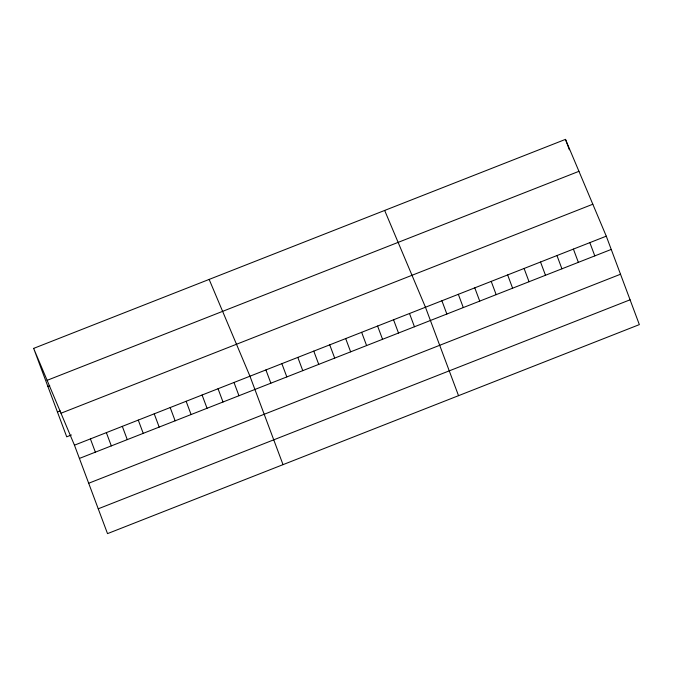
<?xml version="1.0" encoding="UTF-8"?>
<svg xmlns="http://www.w3.org/2000/svg" width="673" height="673" viewBox="0 0 673 673"><rect width="100%" height="100%" fill="white"/><g stroke="black" fill="none" stroke-linecap="round" stroke-linejoin="round"><path stroke-width="1.01" d="M33.65 348.387L565.48 139.378L606.28 236.173L639.35 324.613L107.52 533.622L74.451 445.173L33.65 348.387L66.72 436.827L71.414 434.985M47.118 380.329L578.948 171.321M47.884 386.453L49.76 385.713M57.441 412.019L60.259 410.909M60.991 413.23L592.82 204.23M74.451 445.173L606.28 236.173M79.406 458.431L611.235 249.431M88.685 483.248L620.514 274.239M98.241 508.805L630.071 299.805M384.662 210.439L425.462 307.233L458.532 395.674M209.152 279.413L249.952 376.207L283.022 464.648M565.48 139.378L569.375 149.801M589.842 242.633L594.797 255.891M573.404 249.094L578.359 262.352M556.966 255.555L561.921 268.813M540.528 262.016L545.483 275.274M524.09 268.477L529.045 281.735M507.652 274.937L512.607 288.195M491.214 281.39L496.169 294.656M474.776 287.851L479.731 301.109M458.338 294.311L463.293 307.569M441.9 300.772L446.855 314.03M409.504 313.5L414.459 326.767M393.554 319.776L398.509 333.034M377.595 326.043L382.55 339.301M361.637 332.311L366.6 345.569M345.686 338.586L350.641 351.844M329.728 344.854L334.691 358.112M313.778 351.121L318.733 364.379M297.819 357.397L302.774 370.655M281.869 363.664L286.824 376.922M265.911 369.931L270.866 383.189M234.002 382.474L238.957 395.732M218.044 388.742L223.007 402M202.093 395.017L207.048 408.275M186.135 401.285L191.09 414.543M170.185 407.552L175.14 420.81M154.226 413.828L159.181 427.086M138.268 420.095L143.231 433.353M122.318 426.362L127.273 439.62M106.359 432.638L111.323 445.896M90.409 438.905L95.364 452.163"/></g></svg>
